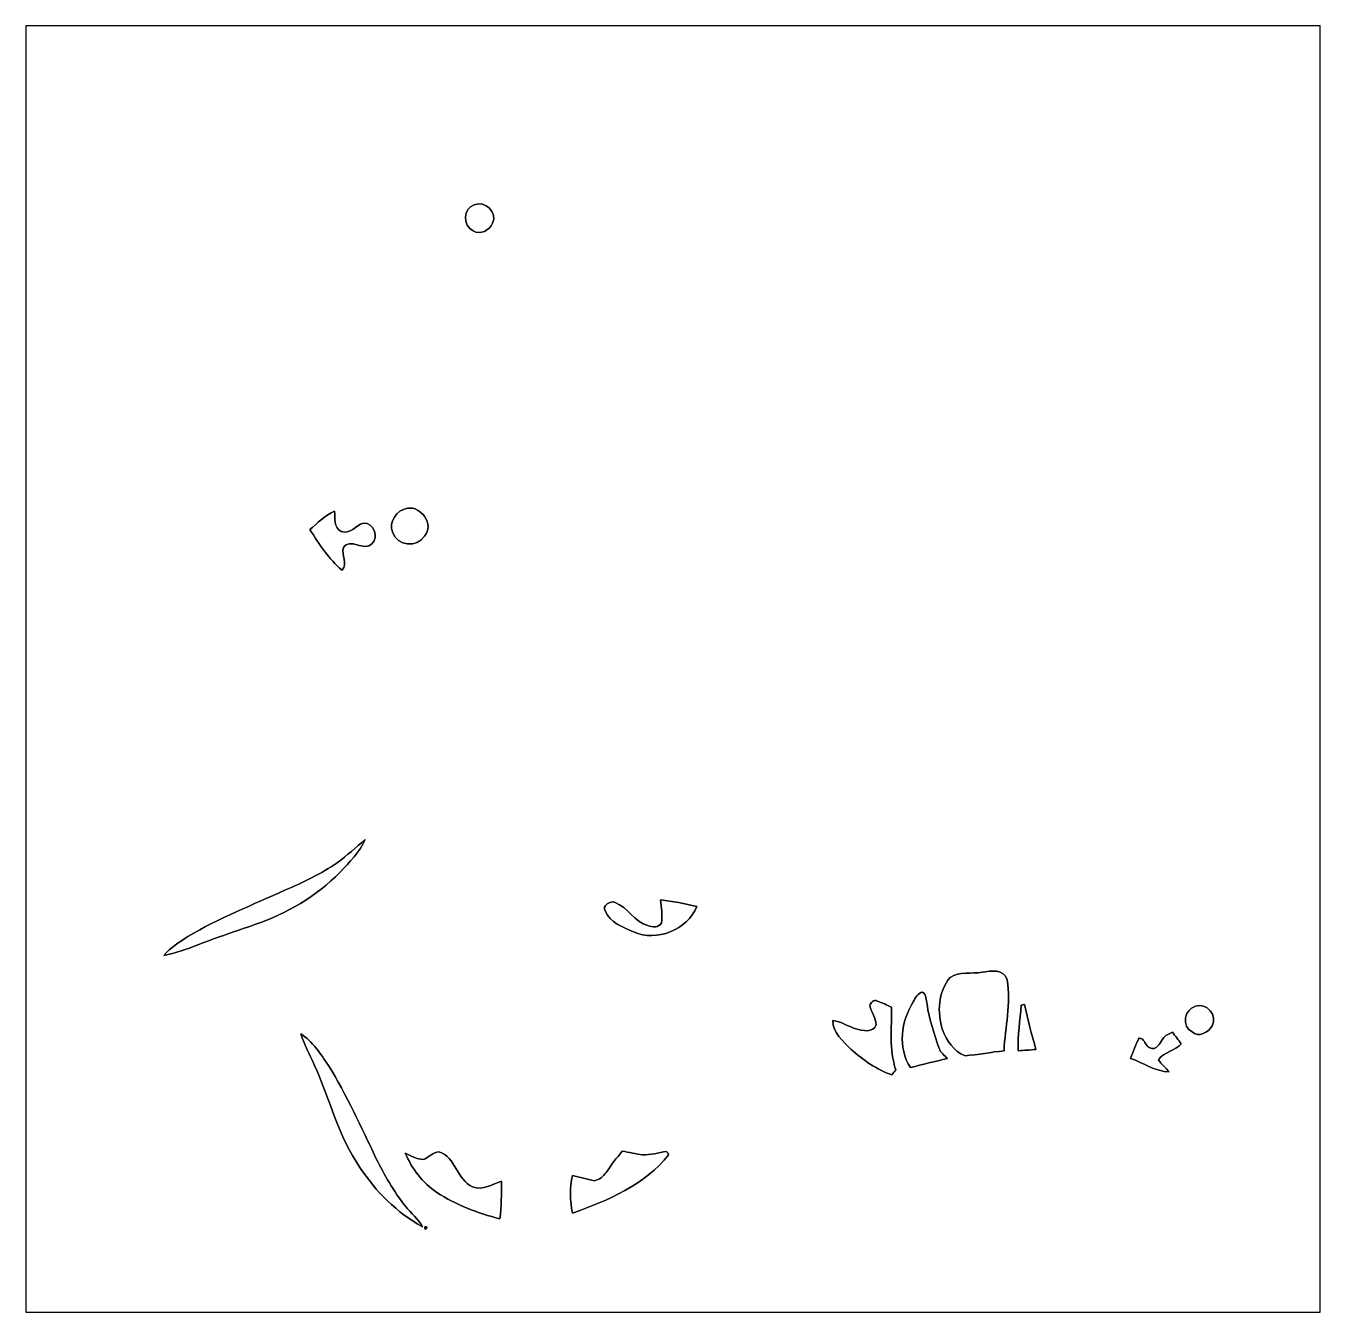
# Model space of a CAD drawing. Header units: centimetres. Extents: x -16.8 to 16.8, y -16.7 to 16.7.
import ezdxf

# ---------------------------------------------------------------- set-up
doc = ezdxf.new("R2010")
doc.units = ezdxf.units.CM
doc.header["$MEASUREMENT"] = 0
doc.layers.add('Layer 1', color=7, linetype='Continuous')

msp = doc.modelspace()

# ---------------------------------------------------------------- linework, layer by layer
at = {"layer": 'Layer 1', "color": 7}
for points, knots in [([(-16.77458, 16.66875), (-16.77458, 16.66875), (16.77458, 16.66875), (16.77458, 16.66875), (16.77458, 16.66875), (16.77458, 16.66875), (16.77458, -16.66875), (16.77458, -16.66875), (16.77458, -16.66875), (16.77458, -16.66875), (-16.77458, -16.66875), (-16.77458, -16.66875), (-16.77458, -16.66875), (-16.77458, -16.66875), (-16.77458, 16.66875), (-16.77458, 16.66875), (-16.77458, 16.66875), (-16.77458, 16.66875), (-16.77458, 16.66875), (-16.77458, 16.66875)], [0, 0, 0, 0, 0.16666667, 0.16666667, 0.16666667, 0.16666667, 0.33333333, 0.33333333, 0.33333333, 0.33333333, 0.5, 0.5, 0.5, 0.5, 0.66666667, 0.66666667, 0.66666667, 0.66666667, 1, 1, 1, 1]), ([(-5.15091, 12.02902), (-4.87221, 12.16272), (-4.54413, 11.82299), (-4.67607, 11.55629), (-4.67607, 11.55629), (-4.75298, 11.37038), (-4.99992, 11.23879), (-5.18266, 11.3605), (-5.18266, 11.3605), (-5.44971, 11.47974), (-5.44689, 11.94823), (-5.15091, 12.02902)], [0, 0, 0, 0, 0.25, 0.25, 0.25, 0.25, 0.5, 0.5, 0.5, 0.5, 1, 1, 1, 1]), ([(-9.41352, 3.61527), (-9.20609, 3.78037), (-9.02229, 3.98921), (-8.77111, 4.09011), (-8.77111, 4.09011), (-8.75559, 3.92007), (-8.79793, 3.65619), (-8.60284, 3.56658), (-8.60284, 3.56658), (-8.36859, 3.47239), (-8.22713, 3.7278), (-8.02287, 3.78354), (-8.02287, 3.78354), (-7.76676, 3.7973), (-7.61083, 3.42089), (-7.80168, 3.25085), (-7.80168, 3.25085), (-8.0077, 3.02648), (-8.36471, 3.41948), (-8.54498, 3.14713), (-8.54498, 3.14713), (-8.60072, 2.95628), (-8.42328, 2.73403), (-8.57779, 2.56081), (-8.57779, 2.56081), (-8.92881, 2.84868), (-9.16764, 3.24097), (-9.41352, 3.61527)], [0, 0, 0, 0, 0.125, 0.125, 0.125, 0.125, 0.25, 0.25, 0.25, 0.25, 0.375, 0.375, 0.375, 0.375, 0.5, 0.5, 0.5, 0.5, 0.625, 0.625, 0.625, 0.625, 0.75, 0.75, 0.75, 0.75, 1, 1, 1, 1]), ([(-6.88481, 4.16842), (-6.52216, 4.22381), (-6.18137, 3.74579), (-6.44349, 3.44417), (-6.44349, 3.44417), (-6.62517, 3.13267), (-7.15186, 3.1817), (-7.26193, 3.53342), (-7.26193, 3.53342), (-7.38681, 3.81353), (-7.15927, 4.11621), (-6.88481, 4.16842)], [0, 0, 0, 0, 0.25, 0.25, 0.25, 0.25, 0.5, 0.5, 0.5, 0.5, 1, 1, 1, 1]), ([(-8.70268, -5.02003), (-8.44338, -4.84258), (-8.22572, -4.61363), (-7.97666, -4.42348), (-7.97666, -4.42348), (-8.12412, -4.75192), (-8.38729, -5.0105), (-8.63177, -5.26768), (-8.63177, -5.26768), (-9.23854, -5.89597), (-10.01571, -6.34012), (-10.83663, -6.62517), (-10.83663, -6.62517), (-11.33369, -6.79344), (-11.83111, -6.96031), (-12.319, -7.15327), (-12.319, -7.15327), (-12.6044, -7.26722), (-12.89861, -7.3593), (-13.19918, -7.42315), (-13.19918, -7.42315), (-13.02985, -7.21607), (-12.79313, -7.08131), (-12.57371, -6.93491), (-12.57371, -6.93491), (-11.77184, -6.45054), (-10.89413, -6.11576), (-10.04535, -5.72594), (-10.04535, -5.72594), (-9.57792, -5.53156), (-9.12142, -5.30613), (-8.70268, -5.02003)], [0, 0, 0, 0, 0.11111111, 0.11111111, 0.11111111, 0.11111111, 0.22222222, 0.22222222, 0.22222222, 0.22222222, 0.33333333, 0.33333333, 0.33333333, 0.33333333, 0.44444444, 0.44444444, 0.44444444, 0.44444444, 0.55555556, 0.55555556, 0.55555556, 0.55555556, 0.66666667, 0.66666667, 0.66666667, 0.66666667, 0.77777778, 0.77777778, 0.77777778, 0.77777778, 1, 1, 1, 1]), ([(-0.32385, -5.98558), (-0.00776, -6.02015), (0.30727, -6.07413), (0.61419, -6.15809), (0.61419, -6.15809), (0.37253, -6.77016), (-0.4258, -7.07813), (-1.02164, -6.81461), (-1.02164, -6.81461), (-1.30034, -6.69184), (-1.62842, -6.57401), (-1.75578, -6.27098), (-1.75578, -6.27098), (-1.85032, -6.14327), (-1.61572, -5.9884), (-1.50142, -6.05367), (-1.50142, -6.05367), (-1.17016, -6.17926), (-1.00118, -6.55144), (-0.65299, -6.65021), (-0.65299, -6.65021), (-0.54328, -6.69996), (-0.35878, -6.70595), (-0.29845, -6.58142), (-0.29845, -6.58142), (-0.26317, -6.38422), (-0.31186, -6.18278), (-0.32385, -5.98558)], [0, 0, 0, 0, 0.125, 0.125, 0.125, 0.125, 0.25, 0.25, 0.25, 0.25, 0.375, 0.375, 0.375, 0.375, 0.5, 0.5, 0.5, 0.5, 0.625, 0.625, 0.625, 0.625, 0.75, 0.75, 0.75, 0.75, 1, 1, 1, 1]), ([(8.01335, -7.86024), (8.23842, -7.82779), (8.58202, -7.75935), (8.65999, -8.05886), (8.65999, -8.05886), (8.77323, -8.66916), (8.60566, -9.28405), (8.58273, -9.89647), (8.58273, -9.89647), (8.24442, -9.92646), (7.90998, -10.00513), (7.57132, -10.02242), (7.57132, -10.02242), (7.27322, -9.92434), (7.09754, -9.62731), (6.98324, -9.3532), (6.98324, -9.3532), (6.84706, -8.90446), (6.86752, -8.36542), (7.18397, -7.9943), (7.18397, -7.9943), (7.42632, -7.83272), (7.73889, -7.9054), (8.01335, -7.86024)], [0, 0, 0, 0, 0.14285714, 0.14285714, 0.14285714, 0.14285714, 0.28571429, 0.28571429, 0.28571429, 0.28571429, 0.42857143, 0.42857143, 0.42857143, 0.42857143, 0.57142857, 0.57142857, 0.57142857, 0.57142857, 0.71428571, 0.71428571, 0.71428571, 0.71428571, 1, 1, 1, 1]), ([(6.22582, -8.62436), (6.28438, -8.52593), (6.34859, -8.40352), (6.46959, -8.37283), (6.46959, -8.37283), (6.57613, -8.43139), (6.55073, -8.58591), (6.58742, -8.69033), (6.58742, -8.69033), (6.63575, -9.08473), (6.77369, -9.45797), (6.8961, -9.83368), (6.8961, -9.83368), (6.93737, -9.94339), (7.03439, -10.01571), (7.11482, -10.09615), (7.11482, -10.09615), (6.79309, -10.16811), (6.47418, -10.25243), (6.15421, -10.3318), (6.15421, -10.3318), (5.81942, -9.81534), (5.91538, -9.12883), (6.22582, -8.62436)], [0, 0, 0, 0, 0.14285714, 0.14285714, 0.14285714, 0.14285714, 0.28571429, 0.28571429, 0.28571429, 0.28571429, 0.42857143, 0.42857143, 0.42857143, 0.42857143, 0.57142857, 0.57142857, 0.57142857, 0.57142857, 0.71428571, 0.71428571, 0.71428571, 0.71428571, 1, 1, 1, 1]), ([(5.10434, -8.73266), (5.10822, -8.64059), (5.21159, -8.56544), (5.29872, -8.60566), (5.29872, -8.60566), (5.42219, -8.65046), (5.54179, -8.70867), (5.66138, -8.76476), (5.66138, -8.76476), (5.67478, -9.30557), (5.59682, -9.86578), (5.77638, -10.3886), (5.77638, -10.3886), (5.74322, -10.43199), (5.71041, -10.47538), (5.67866, -10.51983), (5.67866, -10.51983), (5.27579, -10.38789), (4.92513, -10.13143), (4.61116, -9.85273), (4.61116, -9.85273), (4.40655, -9.64353), (4.14514, -9.43292), (4.14196, -9.11225), (4.14196, -9.11225), (4.3561, -9.13836), (4.53919, -9.25724), (4.73781, -9.33062), (4.73781, -9.33062), (4.90396, -9.37119), (5.19959, -9.44492), (5.26874, -9.22196), (5.26874, -9.22196), (5.25745, -9.04734), (5.13715, -8.90164), (5.10434, -8.73266)], [0, 0, 0, 0, 0.1, 0.1, 0.1, 0.1, 0.2, 0.2, 0.2, 0.2, 0.3, 0.3, 0.3, 0.3, 0.4, 0.4, 0.4, 0.4, 0.5, 0.5, 0.5, 0.5, 0.6, 0.6, 0.6, 0.6, 0.7, 0.7, 0.7, 0.7, 0.8, 0.8, 0.8, 0.8, 1, 1, 1, 1]), ([(9.02864, -8.71361), (9.04981, -8.70867), (9.09249, -8.69879), (9.11366, -8.69386), (9.11366, -8.69386), (9.19515, -9.08685), (9.29852, -9.47491), (9.40858, -9.8612), (9.40858, -9.8612), (9.25583, -9.87425), (9.10308, -9.88695), (8.94997, -9.89295), (8.94997, -9.89295), (8.93762, -9.49784), (8.99019, -9.10555), (9.02864, -8.71361)], [0, 0, 0, 0, 0.2, 0.2, 0.2, 0.2, 0.4, 0.4, 0.4, 0.4, 0.6, 0.6, 0.6, 0.6, 1, 1, 1, 1]), ([(13.54243, -8.74219), (13.82854, -8.63459), (14.12946, -8.98384), (13.97811, -9.25019), (13.97811, -9.25019), (13.88075, -9.4167), (13.6211, -9.56839), (13.45706, -9.40259), (13.45706, -9.40259), (13.17131, -9.26677), (13.25492, -8.82191), (13.54243, -8.74219)], [0, 0, 0, 0, 0.25, 0.25, 0.25, 0.25, 0.5, 0.5, 0.5, 0.5, 1, 1, 1, 1]), ([(-9.65094, -9.45268), (-9.34085, -9.65306), (-9.13694, -9.97444), (-8.9341, -10.2743), (-8.9341, -10.2743), (-8.46208, -11.04124), (-8.08461, -11.86145), (-7.70184, -12.67531), (-7.70184, -12.67531), (-7.4863, -13.1131), (-7.24182, -13.53996), (-6.93667, -13.92202), (-6.93667, -13.92202), (-6.79768, -14.10794), (-6.60435, -14.25116), (-6.49041, -14.45648), (-6.49041, -14.45648), (-7.15151, -14.09453), (-7.70643, -13.54702), (-8.11636, -12.91661), (-8.11636, -12.91661), (-8.67445, -12.11862), (-8.88824, -11.15201), (-9.29323, -10.27818), (-9.29323, -10.27818), (-9.41317, -10.00337), (-9.55746, -9.73808), (-9.65094, -9.45268)], [0, 0, 0, 0, 0.125, 0.125, 0.125, 0.125, 0.25, 0.25, 0.25, 0.25, 0.375, 0.375, 0.375, 0.375, 0.5, 0.5, 0.5, 0.5, 0.625, 0.625, 0.625, 0.625, 0.75, 0.75, 0.75, 0.75, 1, 1, 1, 1]), ([(12.69824, -9.58709), (12.7508, -9.49396), (12.85522, -9.45656), (12.94589, -9.41246), (12.94589, -9.41246), (13.02173, -9.51265), (13.09864, -9.61319), (13.17625, -9.71444), (13.17625, -9.71444), (13.01538, -9.90882), (12.71976, -9.91059), (12.58252, -10.13389), (12.58252, -10.13389), (12.66966, -10.24255), (12.76597, -10.34344), (12.8651, -10.44187), (12.8651, -10.44187), (12.50597, -10.43411), (12.19447, -10.20974), (11.86356, -10.09509), (11.86356, -10.09509), (11.92812, -9.91835), (11.99409, -9.74161), (12.07664, -9.57263), (12.07664, -9.57263), (12.10028, -9.57686), (12.14755, -9.58568), (12.17119, -9.59026), (12.17119, -9.59026), (12.2234, -9.66858), (12.27137, -9.75325), (12.34616, -9.81357), (12.34616, -9.81357), (12.5416, -9.90353), (12.61145, -9.70386), (12.69824, -9.58709)], [0, 0, 0, 0, 0.1, 0.1, 0.1, 0.1, 0.2, 0.2, 0.2, 0.2, 0.3, 0.3, 0.3, 0.3, 0.4, 0.4, 0.4, 0.4, 0.5, 0.5, 0.5, 0.5, 0.6, 0.6, 0.6, 0.6, 0.7, 0.7, 0.7, 0.7, 0.8, 0.8, 0.8, 0.8, 1, 1, 1, 1]), ([(-6.47524, -12.71411), (-6.32672, -12.67531), (-6.22265, -12.5035), (-6.06143, -12.5162), (-6.06143, -12.5162), (-5.62398, -12.65096), (-5.60458, -13.24469), (-5.19889, -13.42108), (-5.19889, -13.42108), (-4.93148, -13.52515), (-4.68842, -13.35476), (-4.44324, -13.2775), (-4.44324, -13.2775), (-4.44676, -13.60205), (-4.45135, -13.92767), (-4.48522, -14.25116), (-4.48522, -14.25116), (-5.05813, -14.10194), (-5.6261, -13.89486), (-6.12105, -13.56466), (-6.12105, -13.56466), (-6.49534, -13.32159), (-6.7631, -12.9473), (-6.94443, -12.54548), (-6.94443, -12.54548), (-6.79274, -12.61428), (-6.64669, -12.70423), (-6.47524, -12.71411)], [0, 0, 0, 0, 0.125, 0.125, 0.125, 0.125, 0.25, 0.25, 0.25, 0.25, 0.375, 0.375, 0.375, 0.375, 0.5, 0.5, 0.5, 0.5, 0.625, 0.625, 0.625, 0.625, 0.75, 0.75, 0.75, 0.75, 1, 1, 1, 1]), ([(-1.31586, -12.4968), (-1.13983, -12.52255), (-0.96873, -12.57441), (-0.79128, -12.59276), (-0.79128, -12.59276), (-0.57891, -12.60016), (-0.37253, -12.54196), (-0.16545, -12.5035), (-0.16545, -12.5035), (-0.15134, -12.52396), (-0.12312, -12.56453), (-0.10901, -12.58499), (-0.10901, -12.58499), (-0.72954, -13.37874), (-1.68769, -13.77033), (-2.60703, -14.1037), (-2.60703, -14.1037), (-2.66594, -13.78232), (-2.68323, -13.44612), (-2.60703, -13.12686), (-2.60703, -13.12686), (-2.41512, -13.1639), (-2.23026, -13.22881), (-2.03729, -13.26197), (-2.03729, -13.26197), (-1.90853, -13.24504), (-1.81116, -13.14521), (-1.73426, -13.04784), (-1.73426, -13.04784), (-1.59985, -12.86016), (-1.46438, -12.67389), (-1.31586, -12.4968)], [0, 0, 0, 0, 0.11111111, 0.11111111, 0.11111111, 0.11111111, 0.22222222, 0.22222222, 0.22222222, 0.22222222, 0.33333333, 0.33333333, 0.33333333, 0.33333333, 0.44444444, 0.44444444, 0.44444444, 0.44444444, 0.55555556, 0.55555556, 0.55555556, 0.55555556, 0.66666667, 0.66666667, 0.66666667, 0.66666667, 0.77777778, 0.77777778, 0.77777778, 0.77777778, 1, 1, 1, 1])]:
    msp.add_open_spline(points, degree=3, knots=knots, dxfattribs=at)
at = {"layer": 'Layer 1', "color": 8}
for points, knots in [([(-5.15091, 12.02902), (-5.44689, 11.94823), (-5.44971, 11.47974), (-5.18266, 11.3605), (-5.18266, 11.3605), (-4.99992, 11.23879), (-4.75298, 11.37038), (-4.67607, 11.55629), (-4.67607, 11.55629), (-4.54413, 11.82299), (-4.87221, 12.16272), (-5.15091, 12.02902), (-5.15091, 12.02902), (-5.15091, 12.02902), (-5.15091, 12.02902), (-5.15091, 12.02902)], [0, 0, 0, 0, 0.2, 0.2, 0.2, 0.2, 0.4, 0.4, 0.4, 0.4, 0.6, 0.6, 0.6, 0.6, 1, 1, 1, 1]), ([(-9.41352, 3.61527), (-9.16764, 3.24097), (-8.92881, 2.84868), (-8.57779, 2.56081), (-8.57779, 2.56081), (-8.42328, 2.73403), (-8.60072, 2.95628), (-8.54498, 3.14713), (-8.54498, 3.14713), (-8.36471, 3.41948), (-8.0077, 3.02648), (-7.80168, 3.25085), (-7.80168, 3.25085), (-7.61083, 3.42089), (-7.76676, 3.7973), (-8.02287, 3.78354), (-8.02287, 3.78354), (-8.22713, 3.7278), (-8.36859, 3.47239), (-8.60284, 3.56658), (-8.60284, 3.56658), (-8.79793, 3.65619), (-8.75559, 3.92007), (-8.77111, 4.09011), (-8.77111, 4.09011), (-9.02229, 3.98921), (-9.20609, 3.78037), (-9.41352, 3.61527), (-9.41352, 3.61527), (-9.41352, 3.61527), (-9.41352, 3.61527), (-9.41352, 3.61527)], [0, 0, 0, 0, 0.11111111, 0.11111111, 0.11111111, 0.11111111, 0.22222222, 0.22222222, 0.22222222, 0.22222222, 0.33333333, 0.33333333, 0.33333333, 0.33333333, 0.44444444, 0.44444444, 0.44444444, 0.44444444, 0.55555556, 0.55555556, 0.55555556, 0.55555556, 0.66666667, 0.66666667, 0.66666667, 0.66666667, 0.77777778, 0.77777778, 0.77777778, 0.77777778, 1, 1, 1, 1]), ([(-6.88481, 4.16842), (-7.15927, 4.11621), (-7.38681, 3.81353), (-7.26193, 3.53342), (-7.26193, 3.53342), (-7.15186, 3.1817), (-6.62517, 3.13267), (-6.44349, 3.44417), (-6.44349, 3.44417), (-6.18137, 3.74579), (-6.52216, 4.22381), (-6.88481, 4.16842), (-6.88481, 4.16842), (-6.88481, 4.16842), (-6.88481, 4.16842), (-6.88481, 4.16842)], [0, 0, 0, 0, 0.2, 0.2, 0.2, 0.2, 0.4, 0.4, 0.4, 0.4, 0.6, 0.6, 0.6, 0.6, 1, 1, 1, 1]), ([(-8.70268, -5.02003), (-9.12142, -5.30613), (-9.57792, -5.53156), (-10.04535, -5.72594), (-10.04535, -5.72594), (-10.89413, -6.11576), (-11.77184, -6.45054), (-12.57371, -6.93491), (-12.57371, -6.93491), (-12.79313, -7.08131), (-13.02985, -7.21607), (-13.19918, -7.42315), (-13.19918, -7.42315), (-12.89861, -7.3593), (-12.6044, -7.26722), (-12.319, -7.15327), (-12.319, -7.15327), (-11.83111, -6.96031), (-11.33369, -6.79344), (-10.83663, -6.62517), (-10.83663, -6.62517), (-10.01571, -6.34012), (-9.23854, -5.89597), (-8.63177, -5.26768), (-8.63177, -5.26768), (-8.38729, -5.0105), (-8.12412, -4.75192), (-7.97666, -4.42348), (-7.97666, -4.42348), (-8.22572, -4.61363), (-8.44338, -4.84258), (-8.70268, -5.02003), (-8.70268, -5.02003), (-8.70268, -5.02003), (-8.70268, -5.02003), (-8.70268, -5.02003)], [0, 0, 0, 0, 0.1, 0.1, 0.1, 0.1, 0.2, 0.2, 0.2, 0.2, 0.3, 0.3, 0.3, 0.3, 0.4, 0.4, 0.4, 0.4, 0.5, 0.5, 0.5, 0.5, 0.6, 0.6, 0.6, 0.6, 0.7, 0.7, 0.7, 0.7, 0.8, 0.8, 0.8, 0.8, 1, 1, 1, 1]), ([(-0.32385, -5.98558), (-0.31186, -6.18278), (-0.26317, -6.38422), (-0.29845, -6.58142), (-0.29845, -6.58142), (-0.35878, -6.70595), (-0.54328, -6.69996), (-0.65299, -6.65021), (-0.65299, -6.65021), (-1.00118, -6.55144), (-1.17016, -6.17926), (-1.50142, -6.05367), (-1.50142, -6.05367), (-1.61572, -5.9884), (-1.85032, -6.14327), (-1.75578, -6.27098), (-1.75578, -6.27098), (-1.62842, -6.57401), (-1.30034, -6.69184), (-1.02164, -6.81461), (-1.02164, -6.81461), (-0.4258, -7.07813), (0.37253, -6.77016), (0.61419, -6.15809), (0.61419, -6.15809), (0.30727, -6.07413), (-0.00776, -6.02015), (-0.32385, -5.98558), (-0.32385, -5.98558), (-0.32385, -5.98558), (-0.32385, -5.98558), (-0.32385, -5.98558)], [0, 0, 0, 0, 0.11111111, 0.11111111, 0.11111111, 0.11111111, 0.22222222, 0.22222222, 0.22222222, 0.22222222, 0.33333333, 0.33333333, 0.33333333, 0.33333333, 0.44444444, 0.44444444, 0.44444444, 0.44444444, 0.55555556, 0.55555556, 0.55555556, 0.55555556, 0.66666667, 0.66666667, 0.66666667, 0.66666667, 0.77777778, 0.77777778, 0.77777778, 0.77777778, 1, 1, 1, 1]), ([(8.01335, -7.86024), (7.73889, -7.9054), (7.42632, -7.83272), (7.18397, -7.9943), (7.18397, -7.9943), (6.86752, -8.36542), (6.84706, -8.90446), (6.98324, -9.3532), (6.98324, -9.3532), (7.09754, -9.62731), (7.27322, -9.92434), (7.57132, -10.02242), (7.57132, -10.02242), (7.90998, -10.00513), (8.24442, -9.92646), (8.58273, -9.89647), (8.58273, -9.89647), (8.60566, -9.28405), (8.77323, -8.66916), (8.65999, -8.05886), (8.65999, -8.05886), (8.58202, -7.75935), (8.23842, -7.82779), (8.01335, -7.86024), (8.01335, -7.86024), (8.01335, -7.86024), (8.01335, -7.86024), (8.01335, -7.86024)], [0, 0, 0, 0, 0.125, 0.125, 0.125, 0.125, 0.25, 0.25, 0.25, 0.25, 0.375, 0.375, 0.375, 0.375, 0.5, 0.5, 0.5, 0.5, 0.625, 0.625, 0.625, 0.625, 0.75, 0.75, 0.75, 0.75, 1, 1, 1, 1]), ([(6.22582, -8.62436), (5.91538, -9.12883), (5.81942, -9.81534), (6.15421, -10.3318), (6.15421, -10.3318), (6.47418, -10.25243), (6.79309, -10.16811), (7.11482, -10.09615), (7.11482, -10.09615), (7.03439, -10.01571), (6.93737, -9.94339), (6.8961, -9.83368), (6.8961, -9.83368), (6.77369, -9.45797), (6.63575, -9.08473), (6.58742, -8.69033), (6.58742, -8.69033), (6.55073, -8.58591), (6.57613, -8.43139), (6.46959, -8.37283), (6.46959, -8.37283), (6.34859, -8.40352), (6.28438, -8.52593), (6.22582, -8.62436), (6.22582, -8.62436), (6.22582, -8.62436), (6.22582, -8.62436), (6.22582, -8.62436)], [0, 0, 0, 0, 0.125, 0.125, 0.125, 0.125, 0.25, 0.25, 0.25, 0.25, 0.375, 0.375, 0.375, 0.375, 0.5, 0.5, 0.5, 0.5, 0.625, 0.625, 0.625, 0.625, 0.75, 0.75, 0.75, 0.75, 1, 1, 1, 1]), ([(5.10434, -8.73266), (5.13715, -8.90164), (5.25745, -9.04734), (5.26874, -9.22196), (5.26874, -9.22196), (5.19959, -9.44492), (4.90396, -9.37119), (4.73781, -9.33062), (4.73781, -9.33062), (4.53919, -9.25724), (4.3561, -9.13836), (4.14196, -9.11225), (4.14196, -9.11225), (4.14514, -9.43292), (4.40655, -9.64353), (4.61116, -9.85273), (4.61116, -9.85273), (4.92513, -10.13143), (5.27579, -10.38789), (5.67866, -10.51983), (5.67866, -10.51983), (5.71041, -10.47538), (5.74322, -10.43199), (5.77638, -10.3886), (5.77638, -10.3886), (5.59682, -9.86578), (5.67478, -9.30557), (5.66138, -8.76476), (5.66138, -8.76476), (5.54179, -8.70867), (5.42219, -8.65046), (5.29872, -8.60566), (5.29872, -8.60566), (5.21159, -8.56544), (5.10822, -8.64059), (5.10434, -8.73266), (5.10434, -8.73266), (5.10434, -8.73266), (5.10434, -8.73266), (5.10434, -8.73266)], [0, 0, 0, 0, 0.09090909, 0.09090909, 0.09090909, 0.09090909, 0.18181818, 0.18181818, 0.18181818, 0.18181818, 0.27272727, 0.27272727, 0.27272727, 0.27272727, 0.36363636, 0.36363636, 0.36363636, 0.36363636, 0.45454545, 0.45454545, 0.45454545, 0.45454545, 0.54545455, 0.54545455, 0.54545455, 0.54545455, 0.63636364, 0.63636364, 0.63636364, 0.63636364, 0.72727273, 0.72727273, 0.72727273, 0.72727273, 0.81818182, 0.81818182, 0.81818182, 0.81818182, 1, 1, 1, 1]), ([(9.02864, -8.71361), (8.99019, -9.10555), (8.93762, -9.49784), (8.94997, -9.89295), (8.94997, -9.89295), (9.10308, -9.88695), (9.25583, -9.87425), (9.40858, -9.8612), (9.40858, -9.8612), (9.29852, -9.47491), (9.19515, -9.08685), (9.11366, -8.69386), (9.11366, -8.69386), (9.09249, -8.69879), (9.04981, -8.70867), (9.02864, -8.71361), (9.02864, -8.71361), (9.02864, -8.71361), (9.02864, -8.71361), (9.02864, -8.71361)], [0, 0, 0, 0, 0.16666667, 0.16666667, 0.16666667, 0.16666667, 0.33333333, 0.33333333, 0.33333333, 0.33333333, 0.5, 0.5, 0.5, 0.5, 0.66666667, 0.66666667, 0.66666667, 0.66666667, 1, 1, 1, 1]), ([(13.54243, -8.74219), (13.25492, -8.82191), (13.17131, -9.26677), (13.45706, -9.40259), (13.45706, -9.40259), (13.6211, -9.56839), (13.88075, -9.4167), (13.97811, -9.25019), (13.97811, -9.25019), (14.12946, -8.98384), (13.82854, -8.63459), (13.54243, -8.74219), (13.54243, -8.74219), (13.54243, -8.74219), (13.54243, -8.74219), (13.54243, -8.74219)], [0, 0, 0, 0, 0.2, 0.2, 0.2, 0.2, 0.4, 0.4, 0.4, 0.4, 0.6, 0.6, 0.6, 0.6, 1, 1, 1, 1]), ([(-9.65094, -9.45268), (-9.55746, -9.73808), (-9.41317, -10.00337), (-9.29323, -10.27818), (-9.29323, -10.27818), (-8.88824, -11.15201), (-8.67445, -12.11862), (-8.11636, -12.91661), (-8.11636, -12.91661), (-7.70643, -13.54702), (-7.15151, -14.09453), (-6.49041, -14.45648), (-6.49041, -14.45648), (-6.60435, -14.25116), (-6.79768, -14.10794), (-6.93667, -13.92202), (-6.93667, -13.92202), (-7.24182, -13.53996), (-7.4863, -13.1131), (-7.70184, -12.67531), (-7.70184, -12.67531), (-8.08461, -11.86145), (-8.46208, -11.04124), (-8.9341, -10.2743), (-8.9341, -10.2743), (-9.13694, -9.97444), (-9.34085, -9.65306), (-9.65094, -9.45268), (-9.65094, -9.45268), (-9.65094, -9.45268), (-9.65094, -9.45268), (-9.65094, -9.45268)], [0, 0, 0, 0, 0.11111111, 0.11111111, 0.11111111, 0.11111111, 0.22222222, 0.22222222, 0.22222222, 0.22222222, 0.33333333, 0.33333333, 0.33333333, 0.33333333, 0.44444444, 0.44444444, 0.44444444, 0.44444444, 0.55555556, 0.55555556, 0.55555556, 0.55555556, 0.66666667, 0.66666667, 0.66666667, 0.66666667, 0.77777778, 0.77777778, 0.77777778, 0.77777778, 1, 1, 1, 1]), ([(12.69824, -9.58709), (12.61145, -9.70386), (12.5416, -9.90353), (12.34616, -9.81357), (12.34616, -9.81357), (12.27137, -9.75325), (12.2234, -9.66858), (12.17119, -9.59026), (12.17119, -9.59026), (12.14755, -9.58568), (12.10028, -9.57686), (12.07664, -9.57263), (12.07664, -9.57263), (11.99409, -9.74161), (11.92812, -9.91835), (11.86356, -10.09509), (11.86356, -10.09509), (12.19447, -10.20974), (12.50597, -10.43411), (12.8651, -10.44187), (12.8651, -10.44187), (12.76597, -10.34344), (12.66966, -10.24255), (12.58252, -10.13389), (12.58252, -10.13389), (12.71976, -9.91059), (13.01538, -9.90882), (13.17625, -9.71444), (13.17625, -9.71444), (13.09864, -9.61319), (13.02173, -9.51265), (12.94589, -9.41246), (12.94589, -9.41246), (12.85522, -9.45656), (12.7508, -9.49396), (12.69824, -9.58709), (12.69824, -9.58709), (12.69824, -9.58709), (12.69824, -9.58709), (12.69824, -9.58709)], [0, 0, 0, 0, 0.09090909, 0.09090909, 0.09090909, 0.09090909, 0.18181818, 0.18181818, 0.18181818, 0.18181818, 0.27272727, 0.27272727, 0.27272727, 0.27272727, 0.36363636, 0.36363636, 0.36363636, 0.36363636, 0.45454545, 0.45454545, 0.45454545, 0.45454545, 0.54545455, 0.54545455, 0.54545455, 0.54545455, 0.63636364, 0.63636364, 0.63636364, 0.63636364, 0.72727273, 0.72727273, 0.72727273, 0.72727273, 0.81818182, 0.81818182, 0.81818182, 0.81818182, 1, 1, 1, 1]), ([(-6.47524, -12.71411), (-6.64669, -12.70423), (-6.79274, -12.61428), (-6.94443, -12.54548), (-6.94443, -12.54548), (-6.7631, -12.9473), (-6.49534, -13.32159), (-6.12105, -13.56466), (-6.12105, -13.56466), (-5.6261, -13.89486), (-5.05813, -14.10194), (-4.48522, -14.25116), (-4.48522, -14.25116), (-4.45135, -13.92767), (-4.44676, -13.60205), (-4.44324, -13.2775), (-4.44324, -13.2775), (-4.68842, -13.35476), (-4.93148, -13.52515), (-5.19889, -13.42108), (-5.19889, -13.42108), (-5.60458, -13.24469), (-5.62398, -12.65096), (-6.06143, -12.5162), (-6.06143, -12.5162), (-6.22265, -12.5035), (-6.32672, -12.67531), (-6.47524, -12.71411), (-6.47524, -12.71411), (-6.47524, -12.71411), (-6.47524, -12.71411), (-6.47524, -12.71411)], [0, 0, 0, 0, 0.11111111, 0.11111111, 0.11111111, 0.11111111, 0.22222222, 0.22222222, 0.22222222, 0.22222222, 0.33333333, 0.33333333, 0.33333333, 0.33333333, 0.44444444, 0.44444444, 0.44444444, 0.44444444, 0.55555556, 0.55555556, 0.55555556, 0.55555556, 0.66666667, 0.66666667, 0.66666667, 0.66666667, 0.77777778, 0.77777778, 0.77777778, 0.77777778, 1, 1, 1, 1]), ([(-1.31586, -12.4968), (-1.46438, -12.67389), (-1.59985, -12.86016), (-1.73426, -13.04784), (-1.73426, -13.04784), (-1.81116, -13.14521), (-1.90853, -13.24504), (-2.03729, -13.26197), (-2.03729, -13.26197), (-2.23026, -13.22881), (-2.41512, -13.1639), (-2.60703, -13.12686), (-2.60703, -13.12686), (-2.68323, -13.44612), (-2.66594, -13.78232), (-2.60703, -14.1037), (-2.60703, -14.1037), (-1.68769, -13.77033), (-0.72954, -13.37874), (-0.10901, -12.58499), (-0.10901, -12.58499), (-0.12312, -12.56453), (-0.15134, -12.52396), (-0.16545, -12.5035), (-0.16545, -12.5035), (-0.37253, -12.54196), (-0.57891, -12.60016), (-0.79128, -12.59276), (-0.79128, -12.59276), (-0.96873, -12.57441), (-1.13983, -12.52255), (-1.31586, -12.4968), (-1.31586, -12.4968), (-1.31586, -12.4968), (-1.31586, -12.4968), (-1.31586, -12.4968)], [0, 0, 0, 0, 0.1, 0.1, 0.1, 0.1, 0.2, 0.2, 0.2, 0.2, 0.3, 0.3, 0.3, 0.3, 0.4, 0.4, 0.4, 0.4, 0.5, 0.5, 0.5, 0.5, 0.6, 0.6, 0.6, 0.6, 0.7, 0.7, 0.7, 0.7, 0.8, 0.8, 0.8, 0.8, 1, 1, 1, 1])]:
    msp.add_open_spline(points, degree=3, knots=knots, dxfattribs=at)
at = {"layer": 'Layer 1', "color": 7}
msp.add_open_spline([(-6.4329, -14.46036), (-6.29214, -14.43143), (-6.46289, -14.60077), (-6.4329, -14.46036)], degree=3, dxfattribs=at)
at = {"layer": 'Layer 1', "color": 8}
msp.add_open_spline([(-6.4329, -14.46036), (-6.46289, -14.60077), (-6.29214, -14.43143), (-6.4329, -14.46036)], degree=3, dxfattribs=at)

doc.saveas('drawing.dxf')
